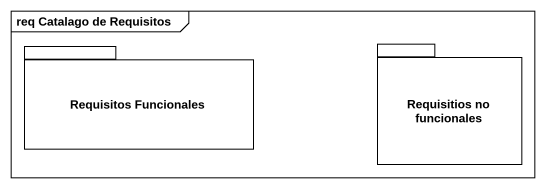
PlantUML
@startuml
mainframe req Catalago de Requisitos
package "Requisitos Funcionales" as Requisitos_Funcionales {
}
package "Requisitios no funcionales" as Requisitios_no_funcionales {
}
@enduml
